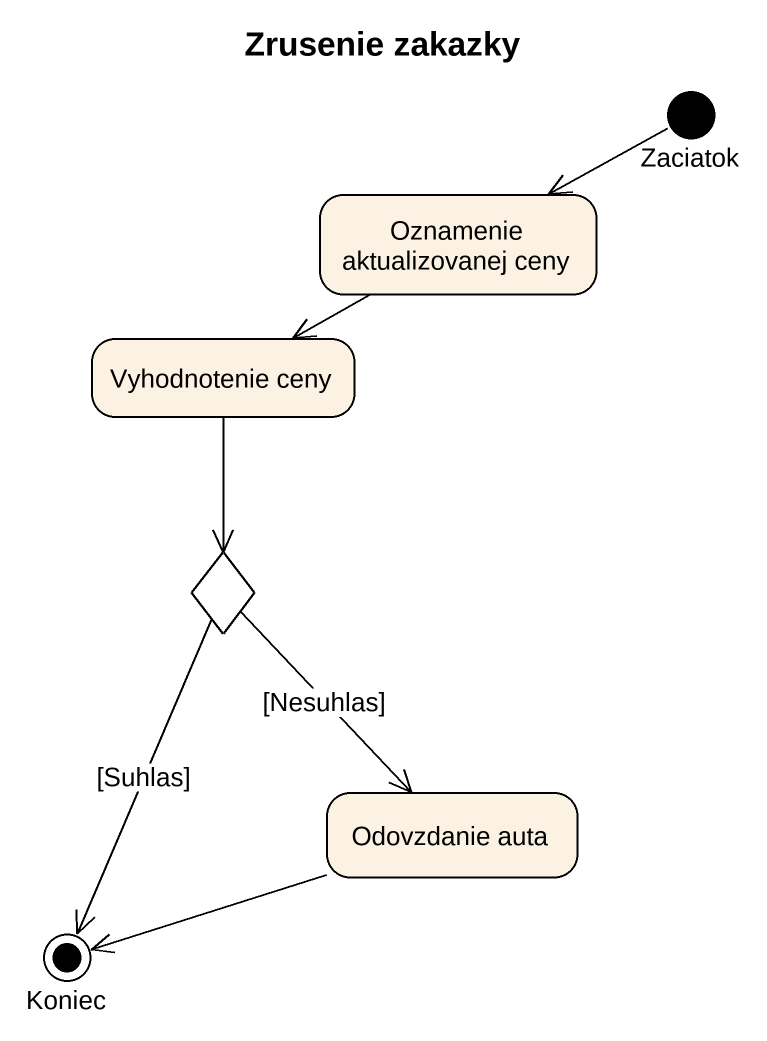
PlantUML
@startuml
title Zrusenie zakazky
hide empty description
state Zaciatok <<start>>
state "Oznamenie aktualizovanej ceny" as Oznamenie_aktualizovanej
state "Vyhodnotenie ceny" as Vyhodnotenie_ceny
state choice1 <<choice>>
state "Odovzdanie auta" as Odovzdanie_auta
state Koniec <<end>>
Zaciatok -left-> Oznamenie_aktualizovanej
Oznamenie_aktualizovanej -left-> Vyhodnotenie_ceny
Vyhodnotenie_ceny --> choice1
choice1 --> Odovzdanie_auta : [Nesuhlas]
choice1 --> Koniec : [Suhlas]
Odovzdanie_auta -left-> Koniec
@enduml
